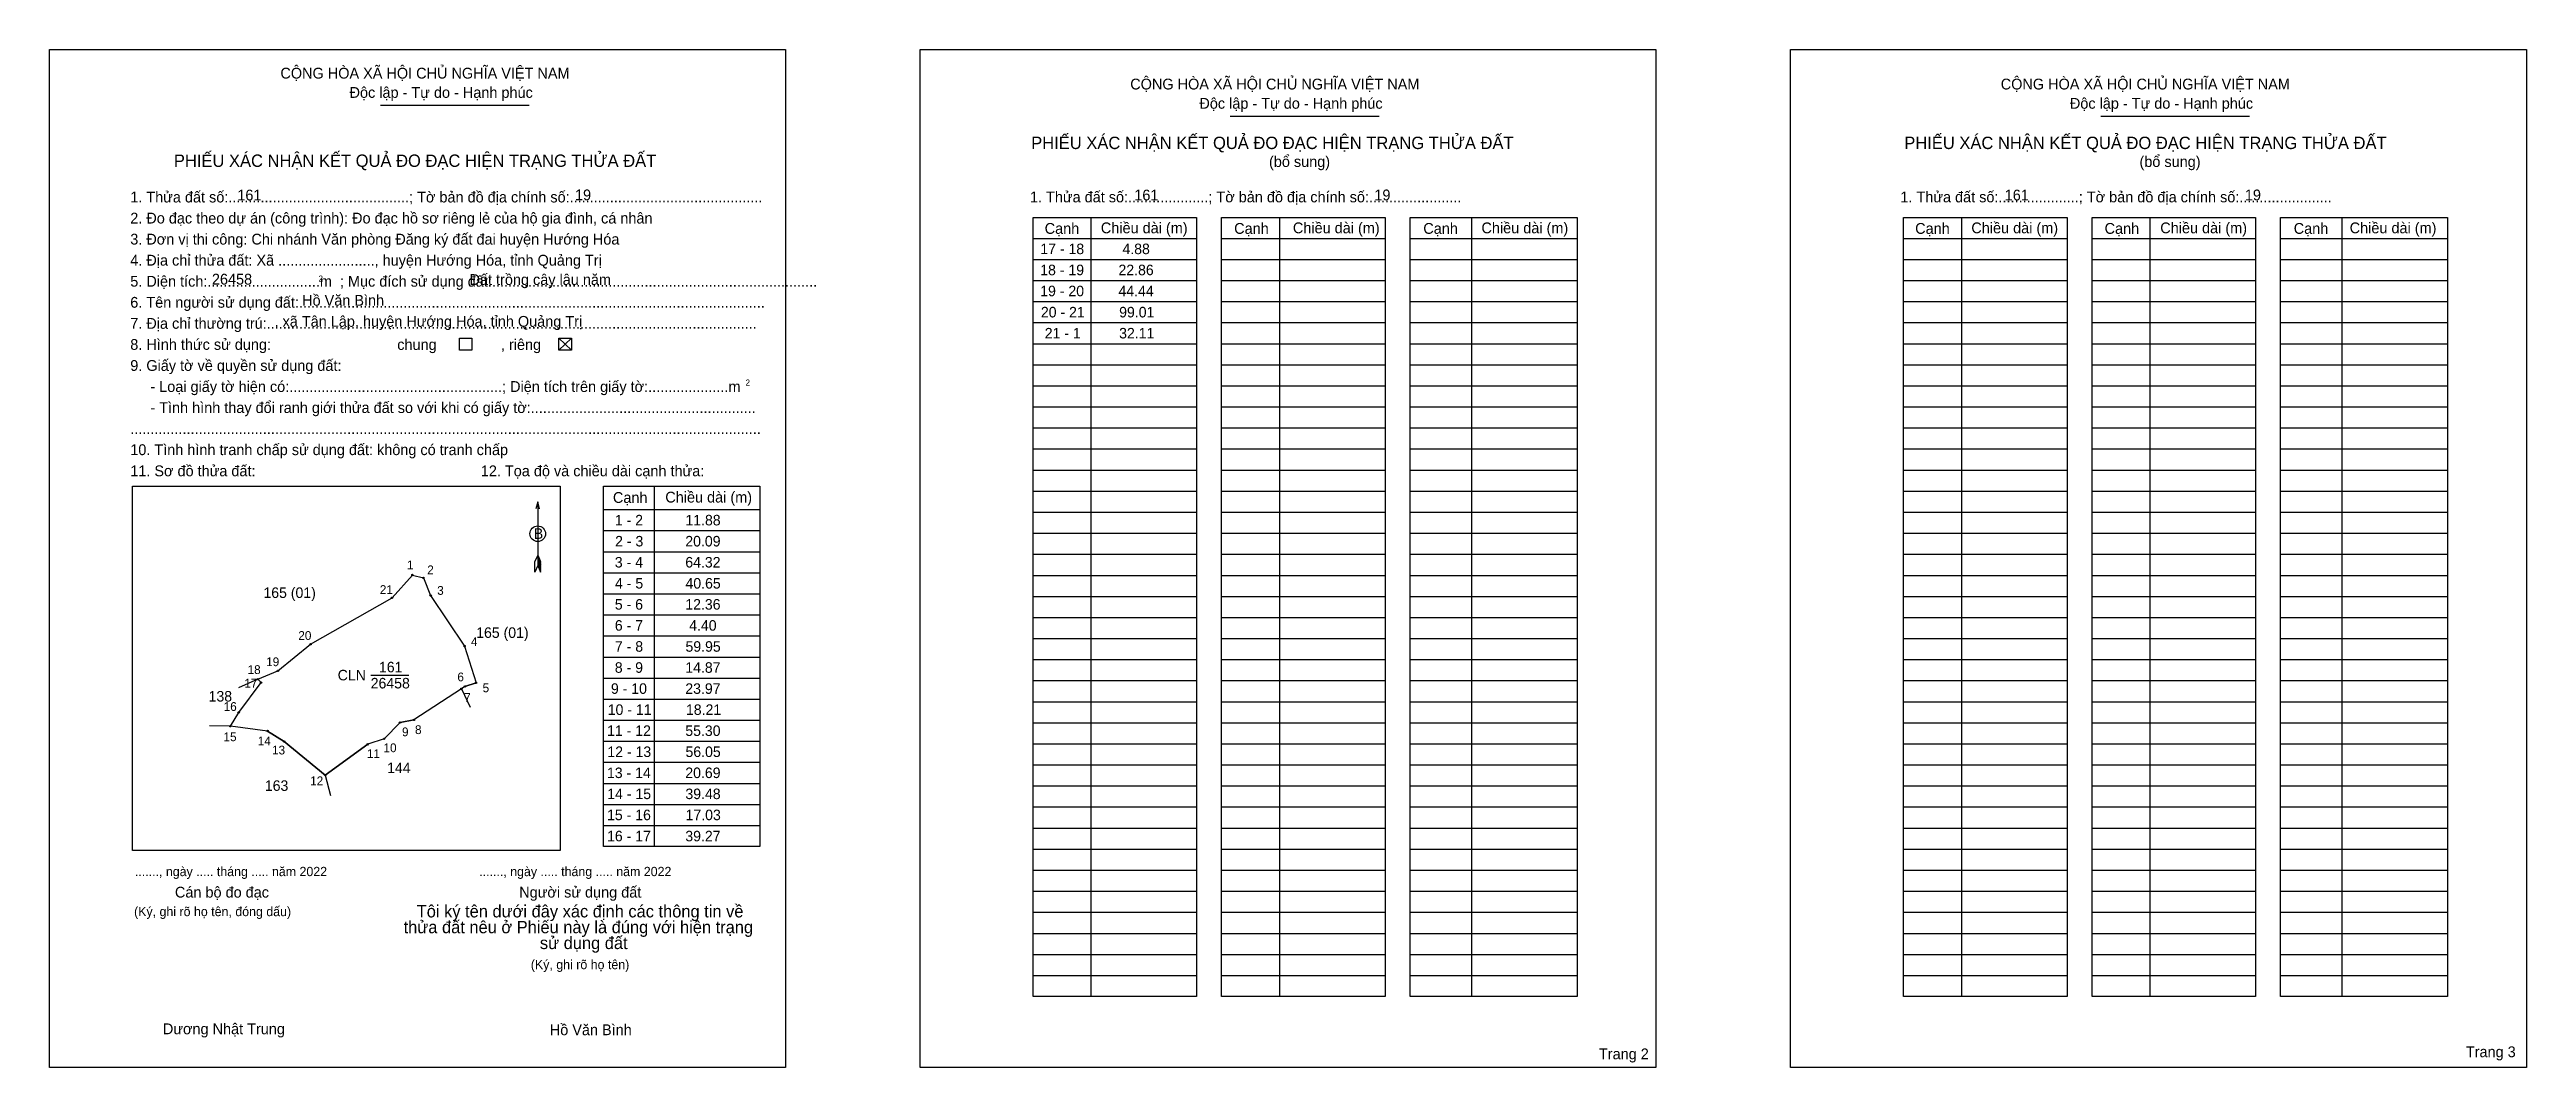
# Model space of a CAD drawing. Extents: x 544858 to 547470, y 1834738 to 1835812.
import ezdxf

# ---------------------------------------------------------------- set-up
doc = ezdxf.new("R2010")
doc.units = 0
for name, color, linetype in [('Level 1', 7, 'Continuous'), ('Level 10', 7, 'Continuous'), ('Level 11', 7, 'Continuous'), ('Level 13', 7, 'Continuous'), ('Level 2', 7, 'Continuous'), ('Level 25', 7, 'Continuous'), ('Level 27', 7, 'Continuous'), ('Level 36', 7, 'Continuous'), ('Level 48', 7, 'Continuous'), ('Level 50', 7, 'Continuous'), ('Level 52', 7, 'Continuous'), ('Level 55', 7, 'Continuous'), ('Level 6', 7, 'Continuous'), ('Level 9', 7, 'Continuous')]:
    doc.layers.add(name, color=color, linetype=linetype)

msp = doc.modelspace()

# ---------------------------------------------------------------- linework, layer by layer
at = {"layer": 'Level 1'}
for p, q in [((544858.5, 1835811.7), (544858.5, 1835811.7)), ((545776.3, 1835811.7), (545776.3, 1835811.7)), ((545207.4, 1835753), (545364.3, 1835753)), ((546103.4, 1835741.5), (546260.3, 1835741.5)), ((547021.1, 1835741.5), (547178.1, 1835741.5)), ((545956.4, 1835634.8), (545956.4, 1834813.2)), ((546155.2, 1835634.8), (546155.2, 1834813.2)), ((546357.7, 1835634.8), (546357.7, 1834813.2)), ((546874.2, 1835634.8), (546874.2, 1834813.2)), ((547073, 1835634.8), (547073, 1834813.2)), ((547275.5, 1835634.8), (547275.5, 1834813.2)), ((545895.4, 1835612.6), (546067.8, 1835612.6)), ((546094.2, 1835612.6), (546266.6, 1835612.6)), ((546293, 1835612.6), (546469.1, 1835612.6)), ((546813.2, 1835612.6), (546985.6, 1835612.6)), ((547012, 1835612.6), (547184.4, 1835612.6)), ((547210.7, 1835612.6), (547386.9, 1835612.6)), ((545895.4, 1835590.4), (546067.8, 1835590.4)), ((546094.2, 1835590.4), (546266.6, 1835590.4)), ((546293, 1835590.4), (546469.1, 1835590.4)), ((546813.2, 1835590.4), (546985.6, 1835590.4)), ((547012, 1835590.4), (547184.4, 1835590.4)), ((547210.7, 1835590.4), (547386.9, 1835590.4)), ((545895.4, 1835568.2), (546067.8, 1835568.2)), ((546094.2, 1835568.2), (546266.6, 1835568.2)), ((546293, 1835568.2), (546469.1, 1835568.2)), ((546813.2, 1835568.2), (546985.6, 1835568.2)), ((547012, 1835568.2), (547184.4, 1835568.2)), ((547210.7, 1835568.2), (547386.9, 1835568.2)), ((545895.4, 1835546), (546067.8, 1835546)), ((545895.4, 1835523.8), (546067.8, 1835523.8)), ((546094.2, 1835546), (546266.6, 1835546)), ((546094.2, 1835523.8), (546266.6, 1835523.8)), ((546293, 1835546), (546469.1, 1835546)), ((546293, 1835523.8), (546469.1, 1835523.8)), ((546813.2, 1835546), (546985.6, 1835546)), ((546813.2, 1835523.8), (546985.6, 1835523.8)), ((547012, 1835546), (547184.4, 1835546)), ((547012, 1835523.8), (547184.4, 1835523.8)), ((547210.7, 1835546), (547386.9, 1835546)), ((547210.7, 1835523.8), (547386.9, 1835523.8)), ((545395.4, 1835507.4), (545408.8, 1835494.9)), ((545395.4, 1835494.9), (545408.8, 1835507.4)), ((545895.4, 1835501.6), (546067.8, 1835501.6)), ((546094.2, 1835501.6), (546266.6, 1835501.6)), ((546293, 1835501.6), (546469.1, 1835501.6)), ((546813.2, 1835501.6), (546985.6, 1835501.6)), ((547012, 1835501.6), (547184.4, 1835501.6)), ((547210.7, 1835501.6), (547386.9, 1835501.6)), ((545895.4, 1835479.4), (546067.8, 1835479.4)), ((546094.2, 1835479.4), (546266.6, 1835479.4)), ((546293, 1835479.4), (546469.1, 1835479.4)), ((546813.2, 1835479.4), (546985.6, 1835479.4)), ((547012, 1835479.4), (547184.4, 1835479.4)), ((547210.7, 1835479.4), (547386.9, 1835479.4)), ((545895.4, 1835457.2), (546067.8, 1835457.2)), ((546094.2, 1835457.2), (546266.6, 1835457.2)), ((546293, 1835457.2), (546469.1, 1835457.2)), ((546813.2, 1835457.2), (546985.6, 1835457.2)), ((547012, 1835457.2), (547184.4, 1835457.2)), ((547210.7, 1835457.2), (547386.9, 1835457.2)), ((545895.4, 1835435), (546067.8, 1835435)), ((546094.2, 1835435), (546266.6, 1835435)), ((546293, 1835435), (546469.1, 1835435)), ((546813.2, 1835435), (546985.6, 1835435)), ((547012, 1835435), (547184.4, 1835435)), ((547210.7, 1835435), (547386.9, 1835435)), ((545895.4, 1835412.8), (546067.8, 1835412.8)), ((546094.2, 1835412.8), (546266.6, 1835412.8)), ((546293, 1835412.8), (546469.1, 1835412.8)), ((546813.2, 1835412.8), (546985.6, 1835412.8)), ((547012, 1835412.8), (547184.4, 1835412.8)), ((547210.7, 1835412.8), (547386.9, 1835412.8)), ((545895.4, 1835390.6), (546067.8, 1835390.6)), ((545895.4, 1835368.4), (546067.8, 1835368.4)), ((546094.2, 1835390.6), (546266.6, 1835390.6)), ((546094.2, 1835368.4), (546266.6, 1835368.4)), ((546293, 1835390.6), (546469.1, 1835390.6)), ((546293, 1835368.4), (546469.1, 1835368.4)), ((546813.2, 1835390.6), (546985.6, 1835390.6)), ((546813.2, 1835368.4), (546985.6, 1835368.4)), ((547012, 1835390.6), (547184.4, 1835390.6)), ((547012, 1835368.4), (547184.4, 1835368.4)), ((547210.7, 1835390.6), (547386.9, 1835390.6)), ((547210.7, 1835368.4), (547386.9, 1835368.4)), ((544945.9, 1835351.4), (544945.9, 1835351.4)), ((545495.8, 1835351.5), (545495.8, 1834971.4)), ((545895.4, 1835346.2), (546067.8, 1835346.2)), ((546094.2, 1835346.2), (546266.6, 1835346.2)), ((546293, 1835346.2), (546469.1, 1835346.2)), ((546813.2, 1835346.2), (546985.6, 1835346.2)), ((547012, 1835346.2), (547184.4, 1835346.2)), ((547210.7, 1835346.2), (547386.9, 1835346.2)), ((545373.2, 1835334.8), (545373.2, 1835267.6)), ((545442.6, 1835326.7), (545607.2, 1835326.7)), ((545895.4, 1835323.9), (546067.8, 1835323.9)), ((546094.2, 1835323.9), (546266.6, 1835323.9)), ((546293, 1835323.9), (546469.1, 1835323.9)), ((546813.2, 1835323.9), (546985.6, 1835323.9)), ((547012, 1835323.9), (547184.4, 1835323.9)), ((547210.7, 1835323.9), (547386.9, 1835323.9)), ((545442.6, 1835304.5), (545607.2, 1835304.5)), ((545895.4, 1835301.7), (546067.8, 1835301.7)), ((546094.2, 1835301.7), (546266.6, 1835301.7)), ((546293, 1835301.7), (546469.1, 1835301.7)), ((546813.2, 1835301.7), (546985.6, 1835301.7)), ((547012, 1835301.7), (547184.4, 1835301.7)), ((547210.7, 1835301.7), (547386.9, 1835301.7)), ((545370.2, 1835260.7), (545370.3, 1835271.8)), ((545373.2, 1835267.6), (545370.2, 1835260.7)), ((545373.2, 1835278.7), (545370.3, 1835271.8)), ((545373.2, 1835278.7), (545376, 1835271.8)), ((545373.2, 1835277.7), (545376, 1835270.8)), ((545373.2, 1835276.8), (545376, 1835269.9)), ((545373.2, 1835275.8), (545376, 1835268.9)), ((545373.2, 1835274.8), (545376, 1835267.9)), ((545373.2, 1835273.8), (545376, 1835266.9)), ((545373.2, 1835272.9), (545376, 1835265.9)), ((545373.2, 1835271.9), (545376.1, 1835264.9)), ((545373.2, 1835271), (545376.1, 1835263.9)), ((545373.2, 1835270), (545376.1, 1835262.9)), ((545373.2, 1835269), (545376.1, 1835261.9)), ((545373.2, 1835267.6), (545376.1, 1835260.7)), ((545376.1, 1835260.7), (545376, 1835271.8)), ((545442.6, 1835282.3), (545607.2, 1835282.3)), ((545895.4, 1835279.5), (546067.8, 1835279.5)), ((546094.2, 1835279.5), (546266.6, 1835279.5)), ((546293, 1835279.5), (546469.1, 1835279.5)), ((546813.2, 1835279.5), (546985.6, 1835279.5)), ((547012, 1835279.5), (547184.4, 1835279.5)), ((547210.7, 1835279.5), (547386.9, 1835279.5)), ((545442.6, 1835260.1), (545607.2, 1835260.1)), ((545442.6, 1835237.9), (545607.2, 1835237.9)), ((545895.4, 1835257.3), (546067.8, 1835257.3)), ((545895.4, 1835235.1), (546067.8, 1835235.1)), ((546094.2, 1835257.3), (546266.6, 1835257.3)), ((546094.2, 1835235.1), (546266.6, 1835235.1)), ((546293, 1835257.3), (546469.1, 1835257.3)), ((546293, 1835235.1), (546469.1, 1835235.1)), ((546813.2, 1835257.3), (546985.6, 1835257.3)), ((546813.2, 1835235.1), (546985.6, 1835235.1)), ((547012, 1835257.3), (547184.4, 1835257.3)), ((547012, 1835235.1), (547184.4, 1835235.1)), ((547210.7, 1835257.3), (547386.9, 1835257.3)), ((547210.7, 1835235.1), (547386.9, 1835235.1)), ((545442.6, 1835215.7), (545607.2, 1835215.7)), ((545895.4, 1835212.9), (546067.8, 1835212.9)), ((546094.2, 1835212.9), (546266.6, 1835212.9)), ((546293, 1835212.9), (546469.1, 1835212.9)), ((546813.2, 1835212.9), (546985.6, 1835212.9)), ((547012, 1835212.9), (547184.4, 1835212.9)), ((547210.7, 1835212.9), (547386.9, 1835212.9)), ((545442.6, 1835193.4), (545607.2, 1835193.4)), ((545895.4, 1835190.7), (546067.8, 1835190.7)), ((546094.2, 1835190.7), (546266.6, 1835190.7)), ((546293, 1835190.7), (546469.1, 1835190.7)), ((546813.2, 1835190.7), (546985.6, 1835190.7)), ((547012, 1835190.7), (547184.4, 1835190.7)), ((547210.7, 1835190.7), (547386.9, 1835190.7)), ((545442.6, 1835171.2), (545607.2, 1835171.2)), ((545895.4, 1835168.5), (546067.8, 1835168.5)), ((546094.2, 1835168.5), (546266.6, 1835168.5)), ((546293, 1835168.5), (546469.1, 1835168.5)), ((546813.2, 1835168.5), (546985.6, 1835168.5)), ((547012, 1835168.5), (547184.4, 1835168.5)), ((547210.7, 1835168.5), (547386.9, 1835168.5)), ((545442.6, 1835149), (545607.2, 1835149)), ((545895.4, 1835146.3), (546067.8, 1835146.3)), ((546094.2, 1835146.3), (546266.6, 1835146.3)), ((546293, 1835146.3), (546469.1, 1835146.3)), ((546813.2, 1835146.3), (546985.6, 1835146.3)), ((547012, 1835146.3), (547184.4, 1835146.3)), ((547210.7, 1835146.3), (547386.9, 1835146.3)), ((545442.6, 1835126.8), (545607.2, 1835126.8)), ((545442.6, 1835104.6), (545607.2, 1835104.6)), ((545895.4, 1835124.1), (546067.8, 1835124.1)), ((546094.2, 1835124.1), (546266.6, 1835124.1)), ((546293, 1835124.1), (546469.1, 1835124.1)), ((546813.2, 1835124.1), (546985.6, 1835124.1)), ((547012, 1835124.1), (547184.4, 1835124.1)), ((547210.7, 1835124.1), (547386.9, 1835124.1)), ((545442.6, 1835082.4), (545607.2, 1835082.4)), ((545895.4, 1835101.9), (546067.8, 1835101.9)), ((545895.4, 1835079.7), (546067.8, 1835079.7)), ((546094.2, 1835101.9), (546266.6, 1835101.9)), ((546094.2, 1835079.7), (546266.6, 1835079.7)), ((546293, 1835101.9), (546469.1, 1835101.9)), ((546293, 1835079.7), (546469.1, 1835079.7)), ((546813.2, 1835101.9), (546985.6, 1835101.9)), ((546813.2, 1835079.7), (546985.6, 1835079.7)), ((547012, 1835101.9), (547184.4, 1835101.9)), ((547012, 1835079.7), (547184.4, 1835079.7)), ((547210.7, 1835101.9), (547386.9, 1835101.9)), ((547210.7, 1835079.7), (547386.9, 1835079.7)), ((545442.6, 1835060.2), (545607.2, 1835060.2)), ((545895.4, 1835057.5), (546067.8, 1835057.5)), ((546094.2, 1835057.5), (546266.6, 1835057.5)), ((546293, 1835057.5), (546469.1, 1835057.5)), ((546813.2, 1835057.5), (546985.6, 1835057.5)), ((547012, 1835057.5), (547184.4, 1835057.5)), ((547210.7, 1835057.5), (547386.9, 1835057.5)), ((545442.6, 1835038), (545607.2, 1835038)), ((545895.4, 1835035.3), (546067.8, 1835035.3)), ((546094.2, 1835035.3), (546266.6, 1835035.3)), ((546293, 1835035.3), (546469.1, 1835035.3)), ((546813.2, 1835035.3), (546985.6, 1835035.3)), ((547012, 1835035.3), (547184.4, 1835035.3)), ((547210.7, 1835035.3), (547386.9, 1835035.3)), ((545442.6, 1835015.8), (545607.2, 1835015.8)), ((545895.4, 1835013.1), (546067.8, 1835013.1)), ((546094.2, 1835013.1), (546266.6, 1835013.1)), ((546293, 1835013.1), (546469.1, 1835013.1)), ((546813.2, 1835013.1), (546985.6, 1835013.1)), ((547012, 1835013.1), (547184.4, 1835013.1)), ((547210.7, 1835013.1), (547386.9, 1835013.1)), ((545442.6, 1834993.6), (545607.2, 1834993.6)), ((545895.4, 1834990.9), (546067.8, 1834990.9)), ((546094.2, 1834990.9), (546266.6, 1834990.9)), ((546293, 1834990.9), (546469.1, 1834990.9)), ((546813.2, 1834990.9), (546985.6, 1834990.9)), ((547012, 1834990.9), (547184.4, 1834990.9)), ((547210.7, 1834990.9), (547386.9, 1834990.9)), ((545396.9, 1834967.1), (545396.9, 1834967.1)), ((545895.4, 1834968.7), (546067.8, 1834968.7)), ((546094.2, 1834968.7), (546266.6, 1834968.7)), ((546293, 1834968.7), (546469.1, 1834968.7)), ((546813.2, 1834968.7), (546985.6, 1834968.7)), ((547012, 1834968.7), (547184.4, 1834968.7)), ((547210.7, 1834968.7), (547386.9, 1834968.7)), ((545895.4, 1834946.5), (546067.8, 1834946.5)), ((545895.4, 1834924.3), (546067.8, 1834924.3)), ((546094.2, 1834946.5), (546266.6, 1834946.5)), ((546094.2, 1834924.3), (546266.6, 1834924.3)), ((546293, 1834946.5), (546469.1, 1834946.5)), ((546293, 1834924.3), (546469.1, 1834924.3)), ((546813.2, 1834946.5), (546985.6, 1834946.5)), ((546813.2, 1834924.3), (546985.6, 1834924.3)), ((547012, 1834946.5), (547184.4, 1834946.5)), ((547012, 1834924.3), (547184.4, 1834924.3)), ((547210.7, 1834946.5), (547386.9, 1834946.5)), ((547210.7, 1834924.3), (547386.9, 1834924.3)), ((545895.4, 1834902.1), (546067.8, 1834902.1)), ((546094.2, 1834902.1), (546266.6, 1834902.1)), ((546293, 1834902.1), (546469.1, 1834902.1)), ((546813.2, 1834902.1), (546985.6, 1834902.1)), ((547012, 1834902.1), (547184.4, 1834902.1)), ((547210.7, 1834902.1), (547386.9, 1834902.1)), ((545895.4, 1834879.8), (546067.8, 1834879.8)), ((546094.2, 1834879.8), (546266.6, 1834879.8)), ((546293, 1834879.8), (546469.1, 1834879.8)), ((546813.2, 1834879.8), (546985.6, 1834879.8)), ((547012, 1834879.8), (547184.4, 1834879.8)), ((547210.7, 1834879.8), (547386.9, 1834879.8)), ((545895.4, 1834857.6), (546067.8, 1834857.6)), ((546094.2, 1834857.6), (546266.6, 1834857.6)), ((546293, 1834857.6), (546469.1, 1834857.6)), ((546813.2, 1834857.6), (546985.6, 1834857.6)), ((547012, 1834857.6), (547184.4, 1834857.6)), ((547210.7, 1834857.6), (547386.9, 1834857.6)), ((545895.4, 1834835.4), (546067.8, 1834835.4)), ((546094.2, 1834835.4), (546266.6, 1834835.4)), ((546293, 1834835.4), (546469.1, 1834835.4)), ((546813.2, 1834835.4), (546985.6, 1834835.4)), ((547012, 1834835.4), (547184.4, 1834835.4)), ((547210.7, 1834835.4), (547386.9, 1834835.4)), ((545634.5, 1834738.5), (545634.5, 1834738.5)), ((546552.2, 1834738.5), (546552.2, 1834738.5))]:
    msp.add_line(p, q, dxfattribs=at)
for points in [[(545895.4, 1835634.8), (546067.8, 1835634.8), (546067.8, 1834813.2), (545895.4, 1834813.2)], [(546094.2, 1835634.8), (546266.6, 1835634.8), (546266.6, 1834813.2), (546094.2, 1834813.2)], [(546293, 1835634.8), (546469.1, 1835634.8), (546469.1, 1834813.2), (546293, 1834813.2)], [(546813.2, 1835634.8), (546985.6, 1835634.8), (546985.6, 1834813.2), (546813.2, 1834813.2)], [(547012, 1835634.8), (547184.4, 1835634.8), (547184.4, 1834813.2), (547012, 1834813.2)], [(547210.7, 1835634.8), (547386.9, 1835634.8), (547386.9, 1834813.2), (547210.7, 1834813.2)], [(544945.9, 1835351.4), (545396.9, 1835351.4), (545396.9, 1834967.1), (544945.9, 1834967.1)], [(545442.6, 1835351.5), (545607.2, 1835351.5), (545607.2, 1834971.4), (545442.6, 1834971.4)]]:
    msp.add_lwpolyline(points, close=True, dxfattribs=at)
msp.add_lwpolyline([(545375.1, 1835327.6), (545373.2, 1835334.8), (545371.2, 1835327.6)], dxfattribs=at)
msp.add_circle((545373.2, 1835301.2), 8.2, dxfattribs=at)
at = {"layer": 'Level 10'}
msp.add_lwpolyline([(545228, 1835102.1), (545211.3, 1835085), (545194, 1835079.2), (545149.2, 1835046.7), (545105.8, 1835082.2), (545088.3, 1835093.2), (545049.2, 1835098.2), (545057.9, 1835112.8), (545081.5, 1835144.2), (545078.1, 1835147.8), (545099.2, 1835156.7), (545133.7, 1835184.7), (545219.7, 1835233.7), (545241.1, 1835257.7), (545252.6, 1835254.7), (545260.3, 1835236.2), (545296, 1835182.7), (545308.2, 1835143.9), (545296.4, 1835140.2), (545292.7, 1835137.8), (545242.6, 1835104.9)], close=True, dxfattribs=at)
at = {"layer": 'Level 11'}
for centre in [(545241.1, 1835257.7), (545252.6, 1835254.7), (545260.3, 1835236.2), (545219.7, 1835233.7), (545133.7, 1835184.7), (545296, 1835182.7), (545099.2, 1835156.7), (545078.1, 1835147.8), (545081.5, 1835144.2), (545292.7, 1835137.8), (545296.4, 1835140.2), (545308.2, 1835143.9), (545057.9, 1835112.8), (545242.6, 1835104.9), (545049.2, 1835098.2), (545088.3, 1835093.2), (545105.8, 1835082.2), (545194, 1835079.2), (545211.3, 1835085), (545228, 1835102.1), (545228, 1835102.1), (545149.2, 1835046.7)]:
    msp.add_circle(centre, 0.74, dxfattribs=at)
at = {"layer": 'Level 2'}
for points in [[(544858.5, 1835811.7), (545634.4, 1835811.7), (545634.4, 1834738.5), (544858.5, 1834738.5)], [(545776.3, 1835811.7), (546552.2, 1835811.7), (546552.2, 1834738.5), (545776.3, 1834738.5)], [(546694, 1835811.7), (547470, 1835811.7), (547470, 1834738.5), (546694, 1834738.5)]]:
    msp.add_lwpolyline(points, close=True, dxfattribs=at)
at = {"layer": 'Level 25'}
for p, q in [((545133.7, 1835184.7), (545219.7, 1835233.7)), ((545099.2, 1835156.7), (545133.7, 1835184.7)), ((545296.4, 1835140.2), (545308.2, 1835143.9)), ((545228, 1835102.1), (545242.6, 1835104.9)), ((545088.3, 1835093.2), (545105.8, 1835082.2)), ((545105.8, 1835082.2), (545149.2, 1835046.7)), ((545149.2, 1835046.7), (545194, 1835079.2))]:
    msp.add_line(p, q, dxfattribs=at)
at = {"layer": 'Level 27'}
for p, q in [((545078.1, 1835147.8), (545057.8, 1835138.9)), ((545049.2, 1835098.2), (545027, 1835098.7)), ((545149.2, 1835046.7), (545154.6, 1835025.1))]:
    msp.add_line(p, q, dxfattribs=at)
at = {"layer": 'Level 50'}
for points in [[(545290.6, 1835507.4), (545303.9, 1835507.4), (545303.9, 1835494.9), (545290.6, 1835494.9)], [(545395.4, 1835507.4), (545408.8, 1835507.4), (545408.8, 1835494.9), (545395.4, 1835494.9)]]:
    msp.add_lwpolyline(points, close=True, dxfattribs=at)
at = {"layer": 'Level 9'}
for p, q in [((545197.1, 1835152.2), (545237.2, 1835152.2)), ((545292.8, 1835137.6), (545301.9, 1835118.3))]:
    msp.add_line(p, q, dxfattribs=at)

# ---------------------------------------------------------------- texts
at = {"layer": 'Level 1'}
for s, height, p in [('CỘNG HÒA XÃ HỘI CHỦ NGHĨA VIỆT NAM', 11.398, (545101.9, 1835781.1)), ('CỘNG HÒA XÃ HỘI CHỦ NGHĨA VIỆT NAM', 11.398, (545997.9, 1835769.6)), ('CỘNG HÒA XÃ HỘI CHỦ NGHĨA VIỆT NAM', 11.398, (546915.7, 1835769.6)), ('Độc lập - Tự do - Hạnh phúc', 11.398, (545174.8, 1835760.8)), ('Độc lập - Tự do - Hạnh phúc', 11.398, (546070.8, 1835749.3)), ('Độc lập - Tự do - Hạnh phúc', 11.398, (546988.6, 1835749.3)), ('PHIẾU XÁC NHẬN KẾT QUẢ ĐO ĐẠC HIỆN TRẠNG THỬA ĐẤT', 13.028, (544989.6, 1835688)), ('PHIẾU XÁC NHẬN KẾT QUẢ ĐO ĐẠC HIỆN TRẠNG THỬA ĐẤT', 13.028, (545893.5, 1835706.8)), ('PHIẾU XÁC NHẬN KẾT QUẢ ĐO ĐẠC HIỆN TRẠNG THỬA ĐẤT', 13.028, (546814, 1835706.8)), ('(bổ sung)', 11.4, (546144.2, 1835687.9)), ('(bổ sung)', 11.4, (547062, 1835687.9)), ('1. Thửa đất số:.............................................; Tờ bản đồ địa chính số:................................................', 11.398, (544943.6, 1835650.5)), ('1. Thửa đất số:....................; Tờ bản đồ địa chính số:.......................', 11.398, (545892.2, 1835650.6)), ('1. Thửa đất số:....................; Tờ bản đồ địa chính số:.......................', 11.398, (546809.9, 1835650.6)), ('2. Đo đạc theo dự án (công trình): Đo đạc hồ sơ riêng lẻ của hộ gia đình, cá nhân', 11.398, (544943.6, 1835628.3)), ('Cạnh', 11.4, (545907.7, 1835617.4)), ('Chiều dài (m)', 11.398, (545966.9, 1835618)), ('Cạnh', 11.4, (546107.5, 1835617.4)), ('Chiều dài (m)', 11.398, (546169.4, 1835618)), ('Cạnh', 11.4, (546306.9, 1835617.4)), ('Chiều dài (m)', 11.398, (546368.2, 1835618)), ('Cạnh', 11.4, (546825.5, 1835617.4)), ('Chiều dài (m)', 11.398, (546884.7, 1835618)), ('Cạnh', 11.4, (547025.2, 1835617.4)), ('Chiều dài (m)', 11.398, (547083.9, 1835618)), ('Cạnh', 11.4, (547224.6, 1835617.4)), ('Chiều dài (m)', 11.398, (547283.6, 1835618)), ('3. Đơn vị thi công: Chi nhánh Văn phòng Đăng ký đất đai huyện Hướng Hóa', 11.398, (544943.6, 1835606.1)), ('4. Địa chỉ thửa đất: Xã ........................, huyện Hướng Hóa, tỉnh Quảng Trị', 11.398, (544943.6, 1835583.9)), ('5. Diện tích:............................m  ; Mục đích sử dụng đất:.................................................................................', 11.398, (544943.6, 1835561.7)), ('6. Tên người sử dụng đất:....................................................................................................................', 11.398, (544943.6, 1835539.5)), ('2', 6.51, (545142, 1835566.9)), ('7. Địa chỉ thường trú:..........................................................................................................................', 11.398, (544943.6, 1835517.3)), ('chung                , riêng', 11.398, (545225.1, 1835495)), ('9. Giấy tờ về quyền sử dụng đất:', 11.398, (544943.6, 1835472.9)), ('     - Loại giấy tờ hiện có:.....................................................; Diện tích trên giấy tờ:....................m', 11.398, (544943.6, 1835450.7)), ('2', 6.51, (545592.2, 1835457.3)), ('     - Tình hình thay đổi ranh giới thửa đất so với khi có giấy tờ:........................................................', 11.398, (544943.6, 1835428.5)), ('10. Tình hình tranh chấp sử dụng đất: không có tranh chấp', 11.398, (544943.6, 1835384.1)), ('.............................................................................................................................................................', 11.398, (544943.6, 1835406.3)), ('11. Sơ đồ thửa đất:', 11.398, (544943.6, 1835361.8)), ('12. Tọa độ và chiều dài cạnh thửa:', 11.398, (545313.2, 1835361.8)), ('Cạnh', 11.4, (545452.5, 1835333.7)), ('Chiều dài (m)', 11.398, (545507.7, 1835334.1)), ('B', 11.1, (545369.1, 1835295.8)), ('......., ngày ..... tháng ..... năm 2022', 9.77, (544948.5, 1834940.2)), ('......., ngày ..... tháng ..... năm 2022', 9.77, (545311.5, 1834940.2)), ('Cán bộ đo đạc', 11.398, (544990.7, 1834917.6)), ('Người sử dụng đất', 11.398, (545353.7, 1834917.6)), ('(Ký, ghi rõ họ tên, đóng dấu)', 9.77, (544947.6, 1834898)), ('Tôi ký tên dưới đây xác định các thông tin về', 12.952, (545245.6, 1834896.7)), ('thửa đất nêu ở Phiếu này là đúng với hiện trạng', 12.952, (545231.8, 1834880)), ('sử dụng đất', 12.952, (545375.5, 1834863.3)), ('(Ký, ghi rõ họ tên)', 9.77, (545365.9, 1834842.1)), ('Dương Nhật Trung', 11.398, (544978, 1834773.5)), ('Trang 2', 11.4, (546492.1, 1834747.1)), ('Trang 3', 11.4, (547406.1, 1834749.3))]:
    msp.add_text(s, height=height, dxfattribs=at).set_placement(p)
at = {"layer": 'Level 13'}
for s, p in [('CLN', (545162.3, 1835146.6)), ('161', (545205.8, 1835155.1)), ('26458', (545197.1, 1835138.1))]:
    msp.add_text(s, height=11.1, dxfattribs=at).set_placement(p)
at = {"layer": 'Level 36'}
for s, p in [('165 (01)', (545084, 1835233.5)), ('165 (01)', (545308.3, 1835191.4)), ('138', (545026.2, 1835124.3)), ('144', (545214.4, 1835048.8)), ('163', (545085.5, 1835030.1))]:
    msp.add_text(s, height=11.1, dxfattribs=at).set_placement(p)
at = {"layer": 'Level 48'}
msp.add_text('8. Hình thức sử dụng:', height=11.398, dxfattribs=at).set_placement((544943.6, 1835495.1))
at = {"layer": 'Level 52'}
for s, p in [('17 - 18', (545903.1, 1835596)), ('4.88', (545989.7, 1835596)), ('18 - 19', (545903, 1835573.8)), ('22.86', (545985.5, 1835573.8)), ('19 - 20', (545903, 1835551.6)), ('44.44', (545985.5, 1835551.6)), ('20 - 21', (545903.7, 1835529.3)), ('99.01', (545986.2, 1835529.3)), ('21 - 1', (545907.8, 1835507.1)), ('32.11', (545986.2, 1835507.1)), ('1 - 2', (545454.5, 1835310)), ('11.88', (545528.9, 1835310)), ('2 - 3', (545454.8, 1835287.8)), ('20.09', (545528.8, 1835287.8)), ('3 - 4', (545454.5, 1835265.6)), ('64.32', (545528.8, 1835265.6)), ('4 - 5', (545454.7, 1835243.4)), ('40.65', (545529, 1835243.4)), ('5 - 6', (545454.5, 1835221.2)), ('6 - 7', (545454.5, 1835199)), ('12.36', (545528.8, 1835221.2)), ('4.40', (545532.9, 1835199)), ('7 - 8', (545454.6, 1835176.8)), ('59.95', (545529, 1835176.8)), ('8 - 9', (545454.5, 1835154.6)), ('14.87', (545528.8, 1835154.6)), ('9 - 10', (545450.4, 1835132.4)), ('23.97', (545528.8, 1835132.4)), ('10 - 11', (545447, 1835110.2)), ('18.21', (545529.5, 1835110.2)), ('11 - 12', (545446.3, 1835088)), ('55.30', (545528.8, 1835088)), ('13 - 14', (545446.2, 1835043.6)), ('12 - 13', (545446.6, 1835065.8)), ('56.05', (545529, 1835065.8)), ('20.69', (545528.8, 1835043.6)), ('14 - 15', (545446.5, 1835021.4)), ('39.48', (545528.9, 1835021.4)), ('15 - 16', (545446.3, 1834999.2)), ('17.03', (545529.1, 1834999.2)), ('16 - 17', (545446.3, 1834976.9)), ('39.27', (545528.8, 1834976.9))]:
    msp.add_text(s, height=11.1, dxfattribs=at).set_placement(p)
at = {"layer": 'Level 55'}
for s, p in [('1', (545241, 1835257.7)), ('2', (545252.5, 1835254.7)), ('3', (545260.2, 1835236.2)), ('21', (545219.5, 1835233.7)), ('20', (545133.4, 1835184.7)), ('4', (545295.9, 1835182.7)), ('19', (545098.9, 1835156.7)), ('18', (545077.9, 1835147.8)), ('17', (545081.2, 1835144.2)), ('7', (545292.6, 1835137.8)), ('6', (545296.3, 1835140.2)), ('5', (545308.1, 1835143.9)), ('16', (545057.6, 1835112.8)), ('8', (545242.5, 1835104.9)), ('15', (545048.9, 1835098.2)), ('14', (545088, 1835093.2)), ('13', (545105.6, 1835082.2)), ('11', (545193.8, 1835079.2)), ('10', (545211, 1835085)), ('9', (545227.9, 1835102.1)), ('12', (545149, 1835046.7))]:
    msp.add_text(s, height=0.37, dxfattribs=at).set_placement(p)
at = {"layer": 'Level 6'}
for s, height, p in [('161', 11.4, (545056.5, 1835652.6)), ('19', 11.4, (545412.5, 1835652.8)), ('161', 11.4, (546002.2, 1835652.6)), ('19', 11.4, (546255.3, 1835652.7)), ('161', 11.4, (546919.9, 1835652.6)), ('19', 11.4, (547173.1, 1835652.7)), ('26458', 11.4, (545029.7, 1835563.9)), ('Đất trồng cây lâu năm', 11.399, (545301.3, 1835563.5)), ('Hồ Văn Bình', 11.399, (545124.8, 1835541.6)), (', xã Tân Lập, huyện Hướng Hóa, tỉnh Quảng Trị', 11.399, (545095.7, 1835519.4)), ('Hồ Văn Bình', 11.399, (545385.9, 1834772.5))]:
    msp.add_text(s, height=height, dxfattribs=at).set_placement(p)
at = {"layer": 'Level 9'}
for s, p in [('1', (545235.3, 1835263.7)), ('2', (545256.7, 1835258.5)), ('21', (545206.7, 1835237.7)), ('3', (545267.2, 1835236.8)), ('20', (545120.8, 1835189.3)), ('4', (545302.8, 1835182.8)), ('18', (545067.3, 1835153.3)), ('19', (545086.9, 1835161.6)), ('17', (545063.9, 1835139)), ('6', (545288.5, 1835145.6)), ('7', (545295.7, 1835123.9)), ('5', (545315.1, 1835134.1)), ('16', (545042.1, 1835114.4)), ('15', (545041.9, 1835082.5)), ('14', (545078, 1835078.1)), ('10', (545210.6, 1835070.9)), ('9', (545230.1, 1835087.7)), ('8', (545243.8, 1835090)), ('13', (545093.1, 1835068.5)), ('11', (545193.1, 1835064.7)), ('12', (545133.3, 1835036.1))]:
    msp.add_text(s, height=9.25, dxfattribs=at).set_placement(p)

doc.saveas('drawing.dxf')
